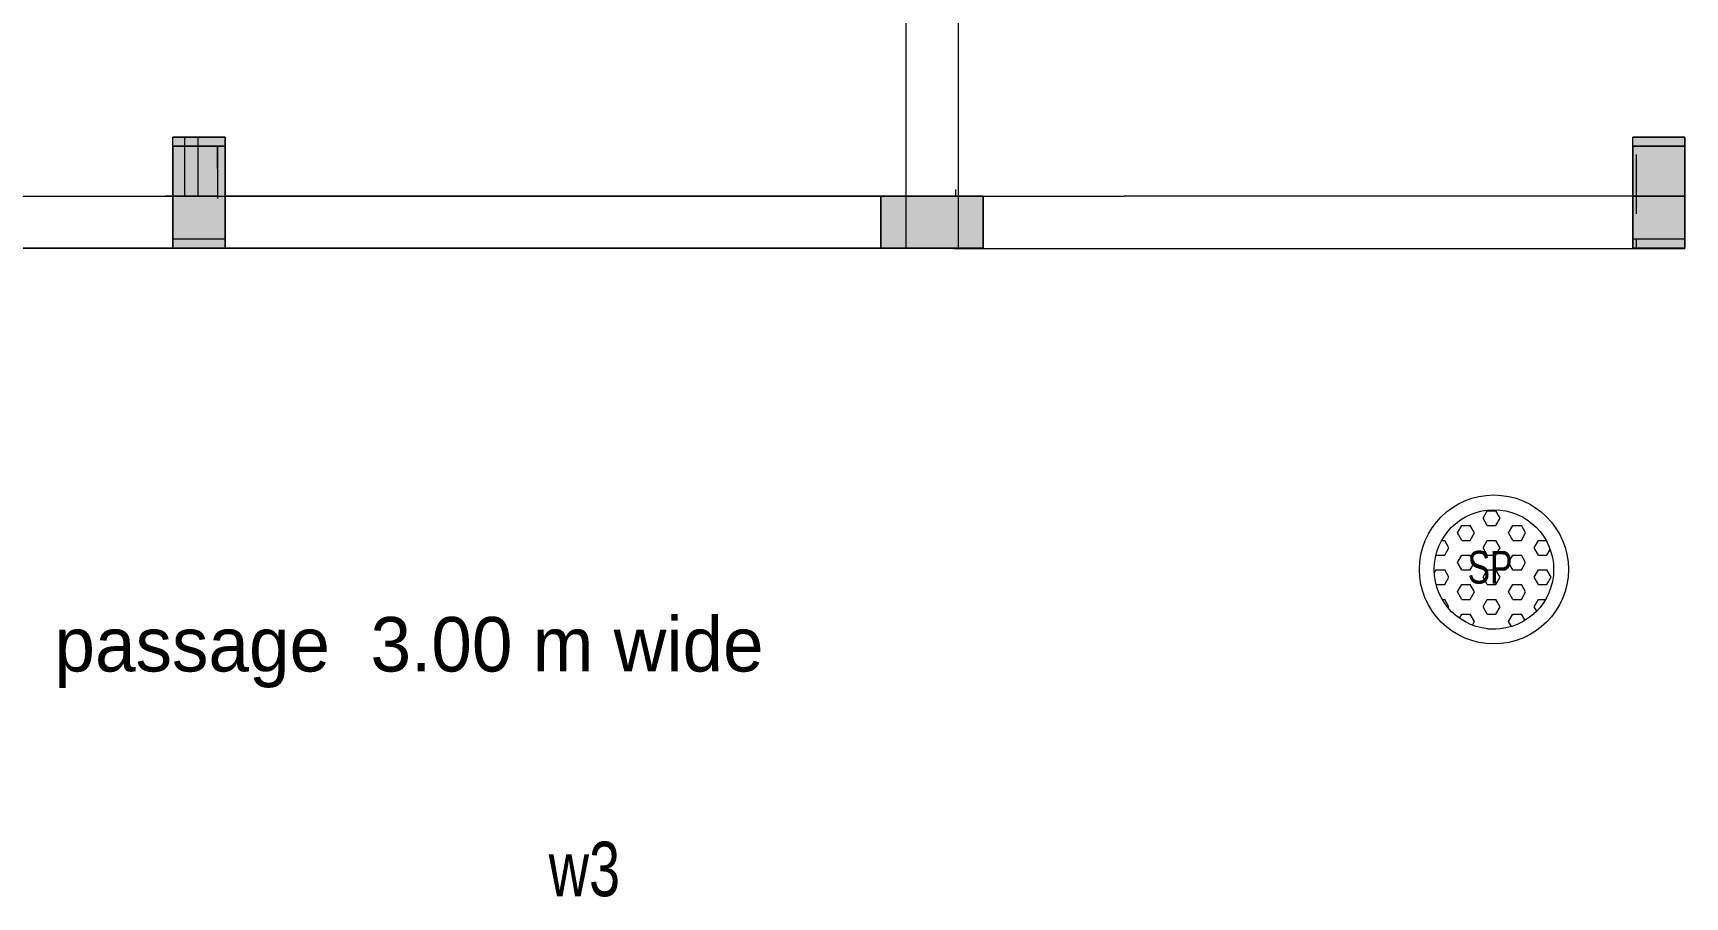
# Model space of a CAD drawing. Header units: metres. Extents: x 191982 to 427160, y -8904 to 80370.
# Drawn here: x 395335 to 402608, y 58186 to 61990 of the extents above; entities that cross this region are included whole.
import ezdxf

# ---------------------------------------------------------------- set-up
doc = ezdxf.new("R2010")
doc.units = ezdxf.units.M
doc.header["$LTSCALE"] = 700
doc.header["$MEASUREMENT"] = 0
doc.layers.add('MAIN GATE', color=7, linetype='Continuous', lineweight=9)
doc.layers.add('NEW PLANS', color=7, linetype='Continuous', lineweight=9)
doc.styles.add('RVR', font='MOD20.TTF')
doc.styles.get("Standard").update_dxf_attribs({"font": 'swisscl.ttf'})

# ---------------------------------------------------------------- blocks, each defined once
blk = doc.blocks.new('DAS')
at = {"layer": 'MAIN GATE'}
h = blk.add_hatch(dxfattribs=at)
h.set_pattern_fill('HEX', color=1, scale=0.3, style=0)
h.paths.add_polyline_path([(-3163.779, -2.1999, 1), (-3163.253, -2.1999, 1)])
at = {"layer": 'MAIN GATE', "color": 5}
for radius in [0.3279, 0.263]:
    blk.add_circle((-3163.516, -2.1999), radius, dxfattribs=at)
at = {"layer": 'NEW PLANS', "color": 7}
blk.add_text('SP', height=0.144, dxfattribs=at).set_placement((-3163.6314, -2.2621))

msp = doc.modelspace()

# ---------------------------------------------------------------- hatches: boundary and pattern name
at = {"layer": 'NEW PLANS'}
for points in [[(395951.083, 61311.462), (395951.083, 61531.462), (396181.083, 61531.462), (396181.083, 61311.462)], [(395951.083, 61311.462), (395951.083, 61531.462), (396181.083, 61531.462), (396181.083, 61311.462)], [(402377.772, 61311.462), (402377.772, 61531.462), (402607.772, 61531.462), (402607.772, 61311.462)], [(402377.772, 61311.462), (402377.772, 61531.462), (402607.772, 61531.462), (402607.772, 61311.462)], [(395951.083, 61271.692), (395951.083, 61491.692), (396181.083, 61491.692), (396181.083, 61271.692)], [(396181.083, 61491.692), (395951.083, 61491.692), (395951.083, 61271.692), (396181.083, 61271.692)], [(396181.083, 61491.692), (395951.083, 61491.692), (395951.083, 61271.692), (396181.083, 61271.692)], [(396181.083, 61491.692), (395951.083, 61491.692), (395951.083, 61271.692), (396181.083, 61271.692)], [(396181.083, 61261.692), (395951.083, 61261.692), (395951.083, 61491.692), (396181.083, 61491.692)], [(396181.083, 61261.692), (395951.083, 61261.692), (395951.083, 61491.692), (396181.083, 61491.692)], [(396181.083, 61491.692), (395951.083, 61491.692), (395951.083, 61271.692), (396181.083, 61271.692)], [(396181.083, 61491.692), (395951.083, 61491.692), (395951.083, 61271.692), (396181.083, 61271.692)], [(396181.083, 61261.692), (395951.083, 61261.692), (395951.083, 61491.692), (396181.083, 61491.692)], [(396181.083, 61261.692), (395951.083, 61261.692), (395951.083, 61491.692), (396181.083, 61491.692)], [(402377.772, 61261.692), (402607.772, 61261.692), (402607.772, 61491.692), (402377.772, 61491.692)], [(402607.772, 61491.692), (402377.772, 61491.692), (402377.772, 61271.692), (402607.772, 61271.692)], [(402607.772, 61491.692), (402377.772, 61491.692), (402377.772, 61271.692), (402607.772, 61271.692)], [(402607.772, 61491.692), (402377.772, 61491.692), (402377.772, 61271.692), (402607.772, 61271.692)], [(402607.772, 61261.692), (402377.772, 61261.692), (402377.772, 61491.692), (402607.772, 61491.692)], [(402607.772, 61261.692), (402377.772, 61261.692), (402377.772, 61491.692), (402607.772, 61491.692)], [(402607.772, 61491.692), (402377.772, 61491.692), (402377.772, 61271.692), (402607.772, 61271.692)], [(402607.772, 61491.692), (402377.772, 61491.692), (402377.772, 61271.692), (402607.772, 61271.692)], [(402607.772, 61261.692), (402377.772, 61261.692), (402377.772, 61491.692), (402607.772, 61491.692)], [(402607.772, 61261.692), (402377.772, 61261.692), (402377.772, 61491.692), (402607.772, 61491.692)], [(395951.083, 61311.462), (396181.083, 61311.462), (396181.083, 61081.462), (395951.083, 61081.462)], [(395951.083, 61311.462), (396181.083, 61311.462), (396181.083, 61081.462), (395951.083, 61081.462)], [(402377.772, 61311.462), (402607.772, 61311.462), (402607.772, 61081.462), (402377.772, 61081.462)], [(402377.772, 61311.462), (402607.772, 61311.462), (402607.772, 61081.462), (402377.772, 61081.462)], [(395951.083, 61271.692), (396181.083, 61271.692), (396181.083, 61041.692), (395951.083, 61041.692)], [(396181.083, 61271.692), (395951.083, 61271.692), (395951.083, 61041.692), (396181.083, 61041.692)], [(396181.083, 61271.692), (395951.083, 61271.692), (395951.083, 61041.692), (396181.083, 61041.692)], [(396181.083, 61271.692), (395951.083, 61271.692), (395951.083, 61041.692), (396181.083, 61041.692)], [(396181.083, 61271.692), (395951.083, 61271.692), (395951.083, 61041.692), (396181.083, 61041.692)], [(396181.083, 61271.692), (395951.083, 61271.692), (395951.083, 61041.692), (396181.083, 61041.692)], [(396181.083, 61261.692), (396181.083, 61041.692), (395951.083, 61041.692), (395951.083, 61261.692)], [(396181.083, 61261.692), (396181.083, 61041.692), (395951.083, 61041.692), (395951.083, 61261.692)], [(396181.083, 61261.692), (396181.083, 61041.692), (395951.083, 61041.692), (395951.083, 61261.692)], [(396181.083, 61261.692), (396181.083, 61041.692), (395951.083, 61041.692), (395951.083, 61261.692)], [(399298.156, 61041.692), (399298.156, 61271.692), (399068.156, 61271.692), (399068.156, 61041.692)], [(399298.156, 61041.692), (399298.156, 61271.692), (399068.156, 61271.692), (399068.156, 61041.692)], [(399298.156, 61271.692), (399298.156, 61041.692), (399068.156, 61041.692), (399068.156, 61271.692)], [(399298.156, 61271.692), (399298.156, 61041.692), (399068.156, 61041.692), (399068.156, 61271.692)], [(399298.156, 61041.692), (399298.156, 61271.692), (399068.156, 61271.692), (399068.156, 61041.692)], [(399298.156, 61041.692), (399298.156, 61271.692), (399068.156, 61271.692), (399068.156, 61041.692)], [(399288.156, 61041.692), (399068.156, 61041.692), (399068.156, 61271.692), (399288.156, 61271.692)], [(399288.156, 61041.692), (399288.156, 61271.692), (399518.156, 61271.692), (399518.156, 61041.692)], [(399508.156, 61041.692), (399288.156, 61041.692), (399288.156, 61271.692), (399508.156, 61271.692)], [(399298.156, 61041.692), (399518.156, 61041.692), (399518.156, 61271.692), (399298.156, 61271.692)], [(399298.156, 61041.692), (399518.156, 61041.692), (399518.156, 61271.692), (399298.156, 61271.692)], [(399298.156, 61271.692), (399518.156, 61271.692), (399518.156, 61041.692), (399298.156, 61041.692)], [(399298.156, 61271.692), (399518.156, 61271.692), (399518.156, 61041.692), (399298.156, 61041.692)], [(399298.156, 61041.692), (399518.156, 61041.692), (399518.156, 61271.692), (399298.156, 61271.692)], [(399298.156, 61041.692), (399518.156, 61041.692), (399518.156, 61271.692), (399298.156, 61271.692)], [(402607.772, 61271.692), (402377.772, 61271.692), (402377.772, 61041.692), (402607.772, 61041.692)], [(402607.772, 61271.692), (402377.772, 61271.692), (402377.772, 61041.692), (402607.772, 61041.692)], [(402607.772, 61271.692), (402377.772, 61271.692), (402377.772, 61041.692), (402607.772, 61041.692)], [(402607.772, 61271.692), (402377.772, 61271.692), (402377.772, 61041.692), (402607.772, 61041.692)], [(402607.772, 61271.692), (402377.772, 61271.692), (402377.772, 61041.692), (402607.772, 61041.692)], [(402377.772, 61261.692), (402377.772, 61041.692), (402607.772, 61041.692), (402607.772, 61261.692)], [(402607.772, 61261.692), (402607.772, 61041.692), (402377.772, 61041.692), (402377.772, 61261.692)], [(402607.772, 61261.692), (402607.772, 61041.692), (402377.772, 61041.692), (402377.772, 61261.692)], [(402607.772, 61261.692), (402607.772, 61041.692), (402377.772, 61041.692), (402377.772, 61261.692)], [(402607.772, 61261.692), (402607.772, 61041.692), (402377.772, 61041.692), (402377.772, 61261.692)]]:
    msp.add_hatch(color=256, dxfattribs=at).paths.add_polyline_path(points)

# ---------------------------------------------------------------- linework, layer by layer
at = {"layer": 'MAIN GATE'}
for p, q in [((399178.156, 67271.692), (399178.156, 61041.692)), ((399408.156, 67271.692), (399408.156, 61040.845)), ((402607.772, 61040.845), (402607.772, 61531.462))]:
    msp.add_line(p, q, dxfattribs=at)
at = {"layer": 'NEW PLANS'}
for p, q in [((396181.083, 61531.462), (395951.083, 61531.462)), ((396181.083, 61531.462), (395951.083, 61531.462)), ((396002.772, 61271.692), (396002.772, 61531.462)), ((396062.772, 61271.692), (396062.772, 61531.462)), ((396181.083, 61531.462), (396181.083, 61301.462)), ((396181.083, 61431.462), (396181.083, 61531.462)), ((396181.083, 61431.462), (396181.083, 61531.462)), ((402607.772, 61531.462), (402377.772, 61531.462)), ((402607.772, 61531.462), (402377.772, 61531.462)), ((402607.772, 61531.462), (402607.772, 61301.462)), ((402607.772, 61431.462), (402607.772, 61531.462)), ((402607.772, 61431.462), (402607.772, 61531.462)), ((395951.083, 61041.692), (395951.083, 61491.692)), ((395951.083, 61041.692), (395951.083, 61491.692)), ((396181.083, 61491.692), (395951.083, 61491.692)), ((395951.083, 61491.692), (395951.083, 61041.692)), ((395951.083, 61491.692), (395951.083, 61041.692)), ((395951.083, 61491.692), (395951.083, 61041.692)), ((395951.083, 61491.692), (395951.083, 61041.692)), ((395951.083, 61491.692), (395951.083, 61041.692)), ((395951.083, 61491.692), (396181.083, 61491.692)), ((395951.083, 61491.692), (395951.083, 61041.692)), ((395951.083, 61491.692), (395951.083, 61041.692)), ((395951.083, 61491.692), (395951.083, 61041.692)), ((395951.083, 61491.692), (395951.083, 61041.692)), ((395951.083, 61491.692), (396181.083, 61491.692)), ((395951.083, 61491.692), (395951.083, 61041.692)), ((395951.083, 61491.692), (395951.083, 61041.692)), ((395951.083, 61491.692), (396181.083, 61491.692)), ((395951.083, 61491.692), (395951.083, 61041.692)), ((395951.083, 61491.692), (395951.083, 61041.692)), ((395951.083, 61491.692), (395951.083, 61041.692)), ((395951.083, 61491.692), (395951.083, 61041.692)), ((395951.083, 61491.692), (396181.083, 61491.692)), ((395951.083, 61491.692), (395951.083, 61041.692)), ((395951.083, 61491.692), (395951.083, 61041.692)), ((395951.083, 61491.692), (396181.083, 61491.692)), ((396147.772, 61491.692), (396147.772, 61261.692)), ((396147.772, 61391.692), (396147.772, 61491.692)), ((396147.772, 61391.692), (396147.772, 61491.692)), ((396181.083, 61041.692), (396181.083, 61491.692)), ((396181.083, 61041.692), (396181.083, 61491.692)), ((396181.083, 61491.692), (396181.083, 61041.692)), ((396181.083, 61491.692), (396181.083, 61041.692)), ((396181.083, 61491.692), (396181.083, 61041.692)), ((396181.083, 61491.692), (396181.083, 61041.692)), ((396181.083, 61491.692), (396181.083, 61041.692)), ((396181.083, 61491.692), (396181.083, 61041.692)), ((396181.083, 61491.692), (396181.083, 61041.692)), ((396181.083, 61491.692), (396181.083, 61041.692)), ((396181.083, 61491.692), (396181.083, 61041.692)), ((396181.083, 61041.692), (396181.083, 61491.692)), ((396181.083, 61491.692), (396181.083, 61041.692)), ((396181.083, 61491.692), (396181.083, 61041.692)), ((396181.083, 61491.692), (396181.083, 61041.692)), ((396181.083, 61491.692), (396181.083, 61041.692)), ((396181.083, 61491.692), (396181.083, 61041.692)), ((396181.083, 61491.692), (396181.083, 61041.692)), ((396181.083, 61041.692), (396181.083, 61491.692)), ((396181.083, 61491.692), (396181.083, 61041.692)), ((396181.083, 61491.692), (396181.083, 61041.692)), ((402377.772, 61491.692), (402377.772, 61041.692)), ((402377.772, 61491.692), (402377.772, 61041.692)), ((402377.772, 61491.692), (402377.772, 61041.692)), ((402377.772, 61491.692), (402377.772, 61041.692)), ((402377.772, 61491.692), (402377.772, 61041.692)), ((402377.772, 61491.692), (402377.772, 61041.692)), ((402377.772, 61491.692), (402377.772, 61041.692)), ((402377.772, 61491.692), (402607.772, 61491.692)), ((402377.772, 61491.692), (402377.772, 61041.692)), ((402377.772, 61491.692), (402377.772, 61041.692)), ((402377.772, 61491.692), (402377.772, 61041.692)), ((402377.772, 61491.692), (402377.772, 61041.692)), ((402377.772, 61491.692), (402607.772, 61491.692)), ((402377.772, 61491.692), (402377.772, 61041.692)), ((402377.772, 61491.692), (402377.772, 61041.692)), ((402377.772, 61491.692), (402607.772, 61491.692)), ((402377.772, 61491.692), (402377.772, 61041.692)), ((402377.772, 61491.692), (402377.772, 61041.692)), ((402377.772, 61491.692), (402377.772, 61041.692)), ((402377.772, 61491.692), (402377.772, 61041.692)), ((402377.772, 61491.692), (402607.772, 61491.692)), ((402377.772, 61491.692), (402377.772, 61041.692)), ((402377.772, 61491.692), (402377.772, 61041.692)), ((402377.772, 61491.692), (402607.772, 61491.692)), ((402392.59, 61454.592), (402392.59, 61192.856)), ((402392.59, 61454.592), (402392.59, 61192.856)), ((402392.59, 61454.592), (402392.59, 61192.856)), ((402392.59, 61454.592), (402392.59, 61192.856)), ((402392.59, 61454.592), (402392.59, 61192.856)), ((402392.59, 61454.592), (402392.59, 61192.856)), ((402392.59, 61454.592), (402392.59, 61192.856)), ((402392.59, 61454.592), (402392.59, 61192.856)), ((402392.59, 61454.592), (402392.59, 61192.856)), ((402392.59, 61454.592), (402392.59, 61192.856)), ((402392.59, 61454.592), (402392.59, 61192.856)), ((402392.59, 61454.592), (402392.59, 61192.856)), ((402392.59, 61454.592), (402392.59, 61192.856)), ((402392.59, 61454.592), (402392.59, 61192.856)), ((402392.59, 61454.592), (402392.59, 61192.856)), ((402392.59, 61454.592), (402392.59, 61192.856)), ((402392.59, 61454.592), (402392.59, 61192.856)), ((402392.59, 61454.592), (402392.59, 61192.856)), ((402392.59, 61454.592), (402392.59, 61192.856)), ((402392.59, 61454.592), (402392.59, 61192.856)), ((402392.59, 61454.592), (402392.59, 61192.856)), ((402392.59, 61454.592), (402392.59, 61192.856)), ((402392.59, 61454.592), (402392.59, 61192.856)), ((402392.59, 61454.592), (402392.59, 61192.856)), ((402392.59, 61454.592), (402392.59, 61192.856)), ((402392.59, 61454.592), (402392.59, 61192.856)), ((402392.59, 61454.592), (402392.59, 61192.856)), ((402392.59, 61454.592), (402392.59, 61192.856)), ((402392.59, 61454.592), (402392.59, 61192.856)), ((402392.59, 61454.592), (402392.59, 61192.856)), ((402392.59, 61454.592), (402392.59, 61192.856)), ((402607.772, 61491.692), (402607.772, 61041.692)), ((402607.772, 61491.692), (402607.772, 61041.692)), ((402607.772, 61491.692), (402607.772, 61041.692)), ((402607.772, 61491.692), (402607.772, 61041.692)), ((402607.772, 61491.692), (402607.772, 61041.692)), ((402607.772, 61491.692), (402607.772, 61041.692)), ((402607.772, 61491.692), (402607.772, 61041.692)), ((402607.772, 61491.692), (402607.772, 61041.692)), ((402607.772, 61491.692), (402607.772, 61041.692)), ((402607.772, 61491.692), (402607.772, 61041.692)), ((402607.772, 61491.692), (402607.772, 61041.692)), ((402607.772, 61041.692), (402607.772, 61491.692)), ((402607.772, 61491.692), (402607.772, 61041.692)), ((402607.772, 61491.692), (402607.772, 61041.692)), ((402607.772, 61491.692), (402607.772, 61041.692)), ((402607.772, 61491.692), (402607.772, 61041.692)), ((402607.772, 61491.692), (402607.772, 61041.692)), ((402607.772, 61491.692), (402607.772, 61041.692)), ((402607.772, 61041.692), (402607.772, 61491.692)), ((402607.772, 61491.692), (402607.772, 61041.692)), ((402607.772, 61491.692), (402607.772, 61041.692)), ((395201.083, 61271.692), (396181.083, 61271.692)), ((396147.772, 61271.692), (395917.772, 61271.692)), ((399396.745, 61271.692), (396181.083, 61271.692)), ((399377.772, 61271.692), (396181.083, 61271.692)), ((396181.083, 61271.692), (399377.772, 61271.692)), ((399377.772, 61271.692), (396181.083, 61271.692)), ((396181.083, 61271.692), (399377.772, 61271.692)), ((399396.745, 61271.692), (396181.083, 61271.692)), ((396181.083, 61271.692), (399396.745, 61271.692)), ((399396.745, 61271.692), (396181.083, 61271.692)), ((396181.083, 61271.692), (399396.745, 61271.692)), ((397682.138, 61271.692), (397680.028, 61271.692)), ((397682.138, 61271.692), (397680.028, 61271.692)), ((397680.028, 61271.692), (397682.138, 61271.692)), ((397682.138, 61271.692), (397680.028, 61271.692)), ((397680.028, 61271.692), (397682.138, 61271.692)), ((397682.138, 61271.692), (397680.028, 61271.692)), ((397680.028, 61271.692), (397682.138, 61271.692)), ((397682.138, 61271.692), (397680.028, 61271.692)), ((397680.028, 61271.692), (397682.138, 61271.692)), ((399068.156, 61271.692), (399068.156, 61041.692)), ((399068.156, 61271.692), (399298.156, 61271.692)), ((399168.156, 61271.692), (399068.156, 61271.692)), ((399168.156, 61271.692), (399068.156, 61271.692)), ((399388.184, 61270.845), (400138.184, 61270.845)), ((399395.699, 61300.845), (399396.745, 61271.692)), ((399518.156, 61271.692), (399518.156, 61041.692)), ((399518.156, 61271.692), (399518.156, 61041.692)), ((399518.156, 61041.692), (399518.156, 61271.692)), ((399518.156, 61271.692), (399518.156, 61041.692)), ((399518.156, 61041.692), (399518.156, 61271.692)), ((399518.156, 61271.692), (399518.156, 61041.692)), ((399518.156, 61271.692), (399518.156, 61041.692)), ((399518.156, 61041.692), (399518.156, 61271.692)), ((399518.156, 61041.692), (399518.156, 61271.692)), ((399518.156, 61271.692), (399518.156, 61041.692)), ((399518.156, 61271.692), (399518.156, 61041.692)), ((402607.772, 61271.495), (400138.184, 61270.845)), ((402607.772, 61271.692), (402377.772, 61271.692)), ((402607.772, 61271.692), (402377.772, 61271.692)), ((402377.772, 61271.692), (402607.772, 61271.692)), ((402607.772, 61271.692), (402377.772, 61271.692)), ((396147.772, 61041.692), (395201.083, 61041.692)), ((395201.083, 61041.692), (396147.772, 61041.692)), ((396147.772, 61041.692), (395201.083, 61041.692)), ((395201.083, 61041.692), (396147.772, 61041.692)), ((396181.083, 61041.692), (395201.083, 61041.692)), ((395201.083, 61041.692), (396181.083, 61041.692)), ((396181.083, 61041.692), (395201.083, 61041.692)), ((395201.083, 61041.692), (396181.083, 61041.692)), ((396147.772, 61041.692), (395917.772, 61041.692)), ((396147.772, 61041.692), (395917.772, 61041.692)), ((396931.083, 61041.692), (395917.772, 61041.692)), ((396931.083, 61041.692), (395917.772, 61041.692)), ((395917.772, 61041.692), (396931.083, 61041.692)), ((396931.083, 61041.692), (395917.772, 61041.692)), ((395917.772, 61041.692), (396931.083, 61041.692)), ((396147.772, 61041.692), (395917.772, 61041.692)), ((396147.772, 61041.692), (395917.772, 61041.692)), ((395951.083, 61041.692), (396181.083, 61041.692)), ((395951.083, 61041.692), (396181.083, 61041.692)), ((395951.083, 61041.692), (396181.083, 61041.692)), ((395951.083, 61041.692), (396181.083, 61041.692)), ((399377.772, 61041.692), (396181.083, 61041.692)), ((396181.083, 61041.692), (399377.772, 61041.692)), ((399377.772, 61041.692), (396181.083, 61041.692)), ((396181.083, 61041.692), (399377.772, 61041.692)), ((399392.59, 61041.692), (396181.083, 61041.692)), ((396181.083, 61041.692), (399392.59, 61041.692)), ((399392.59, 61041.692), (396181.083, 61041.692)), ((396181.083, 61041.692), (399392.59, 61041.692)), ((396181.083, 61041.692), (396931.083, 61041.692)), ((399288.156, 61041.692), (399518.156, 61041.692)), ((399388.184, 61040.845), (402607.772, 61040.845)), ((402607.772, 61041.692), (402377.772, 61041.692)), ((402377.772, 61041.692), (402607.772, 61041.692)), ((402377.772, 61041.692), (402607.772, 61041.692)), ((402377.772, 61041.692), (402607.772, 61041.692)), ((402377.772, 61041.692), (402607.772, 61041.692)), ((402392.59, 61081.462), (402392.59, 61041.692)), ((402392.59, 61081.462), (402392.59, 61041.692)), ((402392.59, 61081.462), (402392.59, 61041.692)), ((402392.59, 61081.462), (402392.59, 61041.692)), ((402392.59, 61081.462), (402392.59, 61041.692)), ((402392.59, 61081.462), (402392.59, 61041.692)), ((402392.59, 61081.462), (402392.59, 61041.692)), ((402392.59, 61081.462), (402392.59, 61041.692)), ((402392.59, 61081.462), (402392.59, 61041.692)), ((402392.59, 61081.462), (402392.59, 61041.692)), ((402392.59, 61081.462), (402392.59, 61041.692)), ((402392.59, 61081.462), (402392.59, 61041.692)), ((402392.59, 61081.462), (402392.59, 61041.692)), ((402392.59, 61081.462), (402392.59, 61041.692)), ((402392.59, 61081.462), (402392.59, 61041.692)), ((402392.59, 61081.462), (402392.59, 61041.692)), ((402392.59, 61081.462), (402392.59, 61041.692)), ((402392.59, 61081.462), (402392.59, 61041.692)), ((402392.59, 61081.462), (402392.59, 61041.692)), ((402392.59, 61081.462), (402392.59, 61041.692)), ((402392.59, 61081.462), (402392.59, 61041.692)), ((402392.59, 61081.462), (402392.59, 61041.692)), ((402392.59, 61081.462), (402392.59, 61041.692)), ((402392.59, 61081.462), (402392.59, 61041.692)), ((402392.59, 61081.462), (402392.59, 61041.692)), ((402392.59, 61081.462), (402392.59, 61041.692)), ((402392.59, 61081.462), (402392.59, 61041.692)), ((402392.59, 61081.462), (402392.59, 61041.692)), ((402392.59, 61081.462), (402392.59, 61041.692)), ((402392.59, 61081.462), (402392.59, 61041.692)), ((402392.59, 61081.462), (402392.59, 61041.692)), ((402392.59, 61081.462), (402392.59, 61041.692)), ((402392.59, 61081.462), (402392.59, 61041.692))]:
    msp.add_line(p, q, dxfattribs=at)
for points in [[(396181.083, 61081.462), (395951.083, 61081.462), (395951.083, 61531.462), (396181.083, 61531.462)], [(402607.772, 61081.462), (402377.772, 61081.462), (402377.772, 61531.462), (402607.772, 61531.462)], [(402607.772, 61081.462), (402377.772, 61081.462), (402377.772, 61531.462), (402607.772, 61531.462)], [(396181.083, 61041.692), (395951.083, 61041.692), (395951.083, 61491.692), (396181.083, 61491.692)], [(395951.083, 61041.692), (396181.083, 61041.692), (396181.083, 61491.692), (395951.083, 61491.692)], [(395951.083, 61041.692), (396181.083, 61041.692), (396181.083, 61491.692), (395951.083, 61491.692)], [(395951.083, 61041.692), (396181.083, 61041.692), (396181.083, 61491.692), (395951.083, 61491.692)], [(395951.083, 61491.692), (396181.083, 61491.692), (396181.083, 61041.692), (395951.083, 61041.692)], [(395951.083, 61491.692), (396181.083, 61491.692), (396181.083, 61041.692), (395951.083, 61041.692)], [(395951.083, 61041.692), (396181.083, 61041.692), (396181.083, 61491.692), (395951.083, 61491.692)], [(395951.083, 61041.692), (396181.083, 61041.692), (396181.083, 61491.692), (395951.083, 61491.692)], [(395951.083, 61491.692), (396181.083, 61491.692), (396181.083, 61041.692), (395951.083, 61041.692)], [(395951.083, 61491.692), (396181.083, 61491.692), (396181.083, 61041.692), (395951.083, 61041.692)], [(402607.772, 61491.692), (402377.772, 61491.692), (402377.772, 61041.692), (402607.772, 61041.692)], [(402377.772, 61041.692), (402607.772, 61041.692), (402607.772, 61491.692), (402377.772, 61491.692)], [(402377.772, 61041.692), (402607.772, 61041.692), (402607.772, 61491.692), (402377.772, 61491.692)], [(402377.772, 61041.692), (402607.772, 61041.692), (402607.772, 61491.692), (402377.772, 61491.692)], [(402377.772, 61491.692), (402607.772, 61491.692), (402607.772, 61041.692), (402377.772, 61041.692)], [(402377.772, 61491.692), (402607.772, 61491.692), (402607.772, 61041.692), (402377.772, 61041.692)], [(402377.772, 61041.692), (402607.772, 61041.692), (402607.772, 61491.692), (402377.772, 61491.692)], [(402377.772, 61041.692), (402607.772, 61041.692), (402607.772, 61491.692), (402377.772, 61491.692)], [(402377.772, 61491.692), (402607.772, 61491.692), (402607.772, 61041.692), (402377.772, 61041.692)], [(402377.772, 61491.692), (402607.772, 61491.692), (402607.772, 61041.692), (402377.772, 61041.692)], [(399068.156, 61271.692), (399068.156, 61041.692), (399518.156, 61041.692), (399518.156, 61271.692)], [(399068.156, 61271.692), (399068.156, 61041.692), (399518.156, 61041.692), (399518.156, 61271.692)], [(399068.156, 61041.692), (399068.156, 61271.692), (399518.156, 61271.692), (399518.156, 61041.692)], [(399068.156, 61041.692), (399068.156, 61271.692), (399518.156, 61271.692), (399518.156, 61041.692)], [(399068.156, 61271.692), (399068.156, 61041.692), (399518.156, 61041.692), (399518.156, 61271.692)], [(399068.156, 61271.692), (399068.156, 61041.692), (399518.156, 61041.692), (399518.156, 61271.692)], [(399518.156, 61271.692), (399518.156, 61041.692), (399068.156, 61041.692), (399068.156, 61271.692)]]:
    msp.add_lwpolyline(points, close=True, dxfattribs=at)
for points in [[(396002.772, 61081.462), (395951.083, 61081.462), (395951.083, 61531.462), (396181.083, 61531.462), (396181.083, 61081.462), (396062.772, 61081.462)], [(397682.138, 61271.692), (397680.028, 61271.692)]]:
    msp.add_lwpolyline(points, dxfattribs=at)

# ---------------------------------------------------------------- block references
at = {"layer": 'MAIN GATE', "xscale": 1000, "yscale": 1000, "zscale": 1000}
msp.add_blockref('DAS', (3565282.634, 61827.566), dxfattribs=at)

# ---------------------------------------------------------------- texts
at = {"layer": 'MAIN GATE', "style": 'RVR'}
msp.add_text('passage  3.00 m wide', height=240, dxfattribs=at).set_placement((395429.349, 59178.328))
at = {"layer": 'NEW PLANS'}
msp.add_text('w3', height=240, dxfattribs=at).set_placement((397605.391, 58188.97))

doc.saveas('drawing.dxf')
